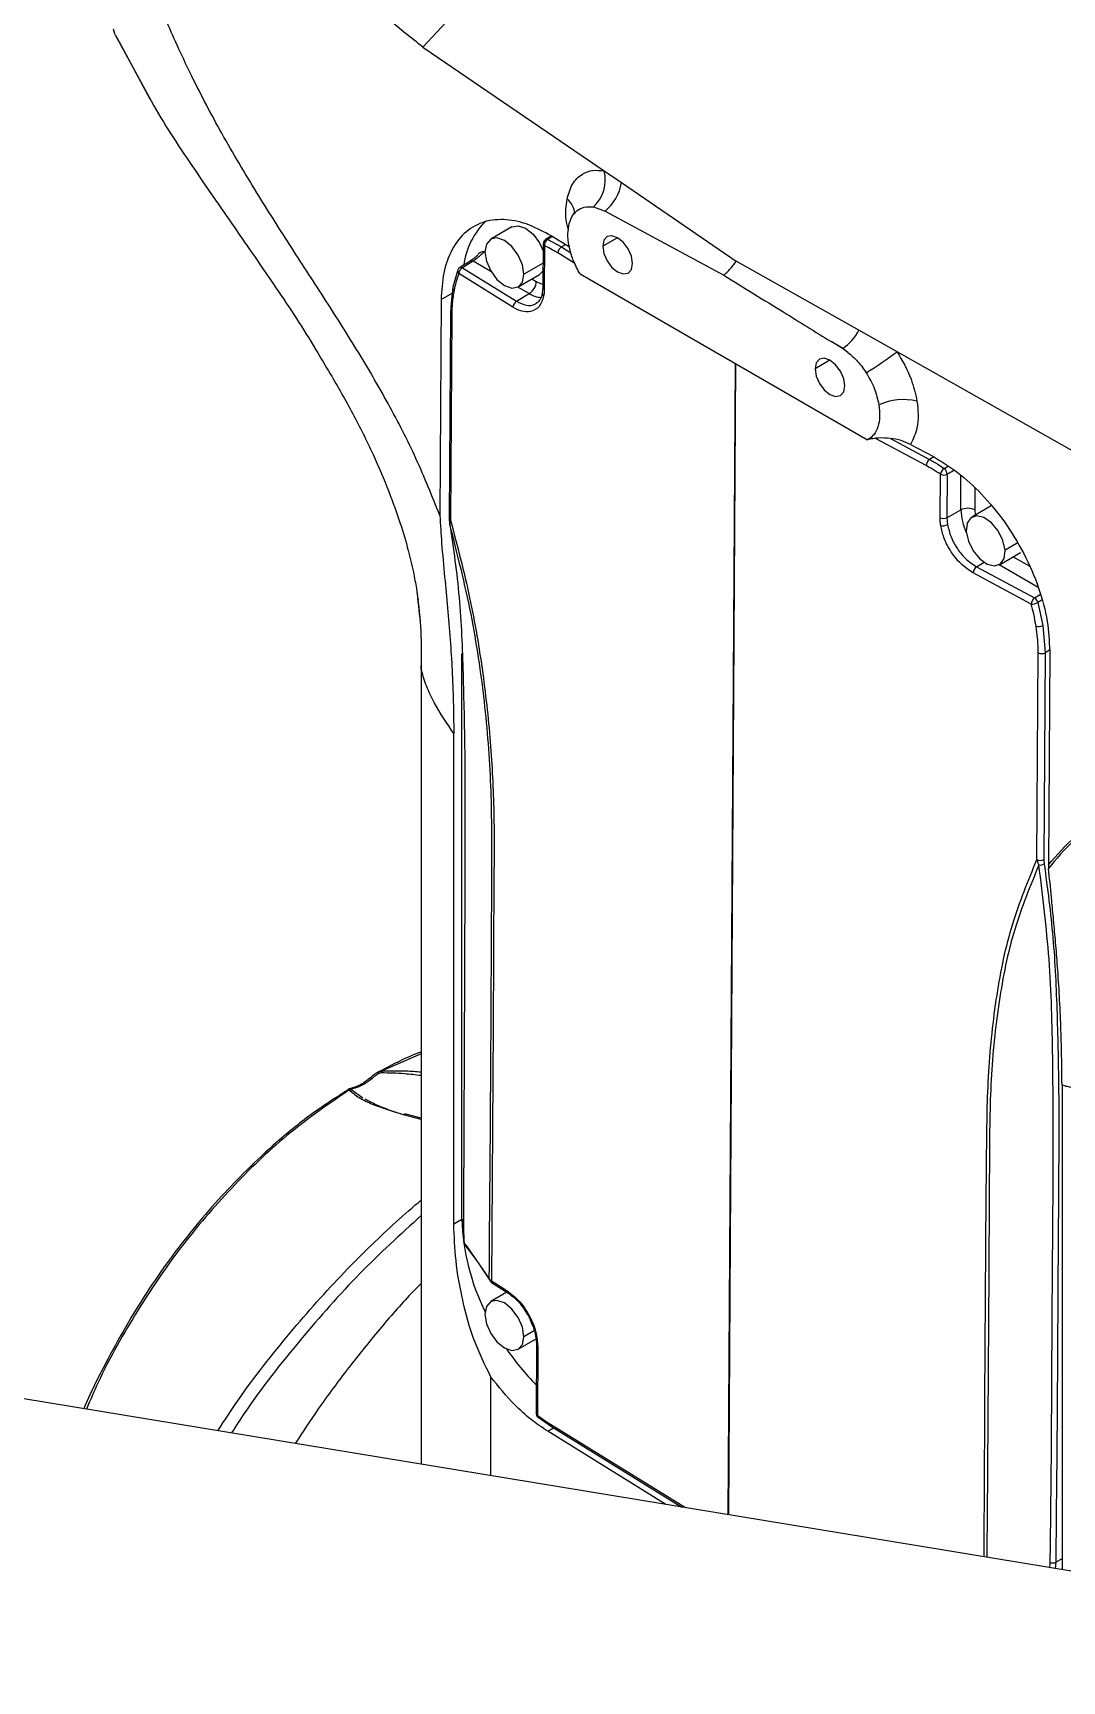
# Model space of a CAD drawing. Header units: millimetres. Extents: x 126 to 938, y 244 to 707.
# Drawn here: x 297.02 to 302.16, y 560.24 to 568.47 of the extents above; entities that cross this region are included whole.
import ezdxf

# ---------------------------------------------------------------- set-up
doc = ezdxf.new("R2010")
doc.units = ezdxf.units.MM

msp = doc.modelspace()

# ---------------------------------------------------------------- linework, layer by layer
at = {"color": 7, "linetype": 'Continuous', "lineweight": 25}
for p, q in [((306.7121, 560.0461), (223.5831, 573.7249)), ((300.9084, 570.4955), (298.9638, 568.4019)), ((297.4261, 568.4637), (297.4168, 568.4916)), ((297.4261, 568.4637), (297.4329, 568.4495)), ((297.4261, 568.4637), (297.6058, 568.1331)), ((297.4337, 568.4499), (297.5993, 568.1433)), ((298.9638, 568.4019), (299.8688, 567.7835)), ((299.8688, 567.7835), (299.9552, 567.7245)), ((299.9552, 567.7245), (300.5284, 567.3328)), ((299.8152, 567.6033), (299.8739, 567.5825)), ((299.8739, 567.5825), (300.4664, 567.2629)), ((299.408, 567.5033), (299.3019, 567.442)), ((299.6047, 567.4578), (299.5759, 567.4401)), ((299.6099, 567.4546), (299.5867, 567.4403)), ((299.5867, 567.4403), (299.6555, 567.403)), ((299.6956, 567.4015), (299.6044, 567.458)), ((299.9363, 567.4496), (299.8621, 567.4067)), ((299.2713, 567.3803), (299.2734, 567.3791)), ((299.5643, 567.4191), (299.5629, 567.2023)), ((299.571, 567.4092), (299.5697, 567.1924)), ((299.7223, 567.3205), (299.6375, 567.3731)), ((299.6747, 567.4145), (299.6555, 567.403)), ((299.6555, 567.403), (299.7031, 567.3735)), ((299.1381, 567.289), (299.1127, 567.2019)), ((299.4132, 567.1022), (299.1429, 567.2698)), ((299.1608, 567.2997), (299.4312, 567.1321)), ((299.3033, 567.2809), (299.2142, 567.3323)), ((299.4394, 567.2039), (299.5454, 567.2651)), ((299.5637, 567.3221), (299.4679, 567.2668)), ((299.5634, 567.2834), (299.5454, 567.2651)), ((299.7484, 567.2682), (301.1849, 566.4389)), ((301.1413, 566.987), (300.5284, 567.3328)), ((299.1127, 567.2019), (299.1053, 567.1246)), ((299.495, 567.1702), (299.438, 567.2031)), ((299.5081, 567.2436), (299.5297, 567.2311)), ((299.5629, 567.2023), (299.56, 567.1716)), ((299.0544, 567.1404), (299.0478, 566.0619)), ((299.0544, 567.1404), (299.1099, 567.1723)), ((299.1053, 567.1246), (299.1007, 567.0771)), ((299.4312, 567.1321), (299.495, 567.1702)), ((299.1007, 567.0771), (299.0945, 566.0488)), ((299.1075, 567.0673), (299.1012, 566.039)), ((301.0596, 566.8956), (301.0026, 566.9308)), ((301.3322, 566.8793), (301.1413, 566.987)), ((301.0596, 566.8956), (301.061, 566.8964)), ((301.0869, 566.8765), (301.061, 566.8964)), ((302.3576, 566.3007), (301.3322, 566.8793)), ((300.4892, 561.0701), (300.5247, 566.8201)), ((300.5259, 566.8194), (300.4905, 561.0699)), ((300.997, 566.8373), (300.9227, 566.7944)), ((301.4773, 566.311), (301.2248, 566.4468)), ((301.299, 566.4465), (301.494, 566.3417)), ((301.4, 566.4169), (301.5136, 566.3558)), ((301.5155, 566.3545), (301.494, 566.3417)), ((301.5675, 566.2968), (301.5869, 566.3079)), ((301.5472, 566.0508), (301.5486, 566.2676)), ((301.583, 566.2676), (301.5816, 566.0508)), ((301.6511, 566.0896), (301.6511, 566.2613)), ((301.7212, 566.1979), (301.7212, 566.0892)), ((301.8023, 566.1097), (301.7061, 566.0541)), ((299.1012, 566.039), (299.0979, 566.0172)), ((301.5816, 566.0508), (301.6511, 566.0896)), ((301.5816, 566.0508), (301.5844, 566.016)), ((301.7212, 566.0892), (301.7232, 566.064)), ((301.8435, 565.816), (301.9496, 565.8772)), ((301.9331, 565.924), (301.8717, 565.8885)), ((301.7293, 565.8054), (301.7667, 565.8278)), ((301.7293, 565.8054), (302.0192, 565.6496)), ((302.038, 565.7022), (301.8422, 565.8152)), ((301.9123, 565.8557), (301.9917, 565.8098)), ((302.0025, 565.6189), (301.7126, 565.7748)), ((298.9341, 565.6705), (298.936, 565.6508)), ((302.0192, 565.6496), (302.0478, 565.6662)), ((302.0551, 565.6381), (302.0358, 565.6268)), ((302.0358, 565.6268), (302.061, 565.5128)), ((302.061, 565.5128), (302.072, 565.3757)), ((299.1585, 562.5461), (299.1585, 565.3726)), ((302.0311, 564.343), (302.0376, 565.3757)), ((302.072, 565.3757), (302.0656, 564.343)), ((302.0947, 565.3884), (302.072, 565.3757)), ((302.095, 565.3851), (302.0884, 564.3158)), ((298.9542, 565.3029), (298.9542, 561.3227)), ((298.9542, 565.3029), (298.9546, 565.2978)), ((298.9546, 565.2977), (298.9546, 561.3226)), ((299.1175, 562.5225), (299.1175, 564.9721)), ((302.0411, 564.316), (302.0311, 564.343)), ((302.0884, 564.3158), (302.0892, 564.2988)), ((298.9542, 563.3717), (298.76, 563.2868)), ((298.6992, 563.2516), (298.6989, 563.2514)), ((298.6082, 563.1919), (298.6636, 563.152)), ((298.6179, 563.2043), (298.6167, 563.2039)), ((302.1565, 563.2159), (302.1565, 560.7957)), ((298.9542, 563.0445), (298.8665, 563.068)), ((298.9542, 563.0503), (298.8796, 563.0702)), ((299.1175, 562.5225), (299.1585, 562.5461)), ((299.1792, 562.4157), (299.2949, 562.2484)), ((299.1836, 562.4047), (299.2317, 562.3397)), ((299.2468, 562.3179), (299.2988, 562.2378)), ((299.3059, 562.2377), (299.383, 562.19)), ((299.3832, 562.1815), (299.3019, 562.1345)), ((299.311, 562.2261), (299.3881, 562.1785)), ((299.5203, 561.9896), (299.4679, 561.9593)), ((299.4394, 561.8964), (299.5265, 561.9467)), ((299.5309, 561.9164), (299.5289, 561.5773)), ((299.5376, 561.9066), (299.5356, 561.5675)), ((299.3035, 561.2652), (299.3035, 561.7571)), ((299.5386, 561.5574), (299.6066, 561.5102)), ((299.5867, 561.487), (299.6164, 561.5041)), ((299.6015, 561.5217), (300.2749, 561.1054)), ((299.6066, 561.5102), (300.2564, 561.1084)), ((300.1773, 561.1214), (299.5867, 561.487)), ((302.1565, 560.8502), (302.1251, 560.8327)), ((302.096, 560.8057), (302.0975, 560.8303)), ((302.1251, 560.8327), (302.1215, 560.8015))]:
    msp.add_line(p, q, dxfattribs=at)
at = {"color": 7, "linetype": 'Continuous', "lineweight": 25, "flags": 128}
for points in [[(299.408, 567.5033), (299.4395, 567.5094), (299.4767, 567.4965), (299.5139, 567.4664), (299.5454, 567.4239), (299.564, 567.3831)], [(299.4679, 567.2668), (299.4605, 567.3141), (299.4394, 567.3626), (299.4078, 567.4052), (299.3706, 567.4352), (299.3334, 567.4482), (299.3019, 567.442), (299.2808, 567.4178), (299.2734, 567.3791)], [(300.0106, 567.321), (300.0049, 567.3571), (299.9888, 567.3942), (299.9647, 567.4267), (299.9363, 567.4496), (299.9079, 567.4595), (299.8838, 567.4548), (299.8677, 567.4363), (299.8621, 567.4067)], [(299.2734, 567.3791), (299.2808, 567.3318), (299.3019, 567.2832), (299.3334, 567.2407), (299.3706, 567.2107), (299.4078, 567.1977), (299.4394, 567.2039), (299.4605, 567.2281), (299.4679, 567.2668)], [(299.8621, 567.4067), (299.8677, 567.3706), (299.8838, 567.3335), (299.9079, 567.301), (299.9363, 567.2781), (299.9647, 567.2682), (299.9888, 567.2729), (300.0049, 567.2914), (300.0106, 567.321)], [(299.1481, 567.3008), (299.1487, 567.3011), (299.1492, 567.3014)], [(299.2142, 567.3323), (299.1843, 567.314), (299.1608, 567.2997)], [(299.5297, 567.2311), (299.5505, 567.2214), (299.563, 567.218)], [(301.061, 566.8964), (301.0283, 566.9157), (301.0026, 566.9308)], [(301.0712, 566.7087), (301.0656, 566.7448), (301.0495, 566.7819), (301.0254, 566.8144), (300.997, 566.8373), (300.9686, 566.8472), (300.9445, 566.8425), (300.9284, 566.824), (300.9227, 566.7944)], [(300.9227, 566.7944), (300.9284, 566.7583), (300.9445, 566.7212), (300.9686, 566.6887), (300.997, 566.6658), (301.0254, 566.6559), (301.0495, 566.6606), (301.0656, 566.6791), (301.0712, 566.7087)], [(301.8717, 565.8885), (301.8612, 565.9367), (301.8375, 565.9846), (301.8043, 566.025), (301.7666, 566.0516), (301.7302, 566.0606), (301.7005, 566.0504), (301.6822, 566.0227), (301.6779, 565.9816)], [(301.6779, 565.9816), (301.6884, 565.9334), (301.7121, 565.8855), (301.7452, 565.8452), (301.7829, 565.8185), (301.8194, 565.8095), (301.8491, 565.8197), (301.8674, 565.8475), (301.8717, 565.8885)], [(298.7102, 563.2496), (298.707, 563.2512), (298.7042, 563.2522), (298.7017, 563.2524), (298.6997, 563.2519), (298.6992, 563.2516)], [(299.4679, 561.9593), (299.4605, 562.0065), (299.4394, 562.0551), (299.4078, 562.0977), (299.3706, 562.1277), (299.3334, 562.1406), (299.3019, 562.1345), (299.2808, 562.1103), (299.2734, 562.0716)], [(299.2734, 562.0716), (299.2808, 562.0243), (299.3019, 561.9757), (299.3334, 561.9332), (299.3706, 561.9032), (299.4078, 561.8902), (299.4394, 561.8964), (299.4605, 561.9206), (299.4679, 561.9593)]]:
    msp.add_lwpolyline(points, dxfattribs=at)
at = {"color": 7, "linetype": 'Continuous', "lineweight": 25}
for centre, radius, start, end in [((299.689, 567.7389), 0.1853, 312.93656, 13.92418), ((299.7254, 567.7616), 0.2327, 309.65508, 350.82072), ((299.6233, 567.5634), 0.099, 2.00724, 52.56771), ((299.5343, 567.2667), 0.3695, 133.36432, 172.986), ((299.5893, 567.4189), 0.025, 121.63119, 179.65638), ((299.6051, 567.4115), 0.0342, 122.47287, 183.7742), ((299.5815, 567.4302), 0.0114, 62.80771, 119.65421), ((299.5764, 567.4201), 0.0122, 184.95047, 243.59747), ((299.675, 567.371), 0.0375, 121.24847, 176.78544), ((299.1551, 567.2831), 0.0181, 161.73629, 227.43508), ((299.1611, 567.2795), 0.025, 121.43918, 158.26226), ((299.1803, 567.2677), 0.0374, 121.21679, 176.80705), ((299.1533, 567.2885), 0.0135, 56.09745, 107.47342), ((299.2069, 567.3223), 0.0124, 54.04678, 117.00778), ((299.1283, 567.1999), 0.0157, 172.89776, 233.47961), ((299.4528, 567.2346), 0.077, 303.22619, 357.35174), ((299.5751, 567.2033), 0.0122, 184.93952, 243.66436), ((299.4506, 567.1001), 0.0374, 121.21859, 176.79686), ((299.5629, 567.2784), 0.1277, 237.88111, 266.03306), ((299.5753, 567.1695), 0.0154, 172.35432, 234.09387), ((299.1122, 567.0777), 0.0114, 179.82914, 245.5486), ((300.9316, 567.0919), 0.2344, 303.49261, 333.40437), ((300.9032, 566.6434), 0.2968, 51.76289, 58.19426), ((299.8784, 568.8568), 2.4544, 301.98737, 306.32234), ((301.3636, 566.35), 0.2908, 76.44025, 114.79188), ((301.517, 566.3092), 0.0398, 125.32243, 177.3825), ((301.5932, 566.2593), 0.0454, 124.4182, 169.51844), ((301.5429, 566.2651), 0.0402, 3.64542, 52.15127), ((301.5657, 566.3026), 0.039, 243.84022, 296.25901), ((299.1066, 566.0499), 0.0122, 184.97315, 243.63073), ((299.1086, 566.0223), 0.0119, 176.80922, 205.30625), ((301.5644, 566.0858), 0.039, 243.82229, 296.25709), ((301.6858, 566.0207), 0.0771, 62.66666, 116.75839), ((301.9311, 566.098), 0.2801, 181.72888, 205.52172), ((301.5617, 566.0585), 0.0482, 256.36122, 298.10103), ((301.7523, 565.773), 0.0398, 125.31487, 177.38536), ((302.0422, 565.6171), 0.0398, 125.31487, 177.38536), ((302.0053, 565.681), 0.0621, 267.38516, 299.35034), ((301.9971, 565.6161), 0.0401, 15.52666, 56.52184), ((302.0383, 565.5553), 0.0482, 256.37001, 298.10211), ((302.0548, 565.4107), 0.039, 243.83199, 296.26724), ((302.0483, 564.378), 0.039, 243.84062, 296.24869), ((302.0466, 564.351), 0.0354, 261.18286, 305.28054), ((298.7778, 563.2739), 0.022, 144.0988, 171.4142), ((298.6025, 563.1683), 0.0243, 76.31546, 110.15803), ((298.6215, 563.1901), 0.0146, 59.71066, 104.31175), ((298.8757, 563.0543), 0.0165, 76.14659, 123.67103), ((300.2689, 562.5781), 1.1108, 181.64589, 206.41616), ((299.1726, 562.5419), 0.00912, 141.01154, 219.58004), ((299.1728, 562.4323), 0.00548, 173.00308, 231.38217), ((299.1923, 562.4337), 0.025, 184.18331, 219.61511), ((299.1854, 562.4279), 0.016, 179.62273, 224.48925), ((299.1941, 562.4153), 0.015, 178.22588, 225.06765), ((299.3106, 562.2481), 0.0157, 179.04398, 220.66885), ((299.3187, 562.2365), 0.0129, 174.52529, 233.3531), ((299.3959, 562.1888), 0.013, 174.68277, 232.00949), ((299.5428, 561.9173), 0.0118, 182.49216, 244.36683), ((300.4401, 562.6221), 1.2827, 214.39084, 224.78725), ((299.5539, 561.5772), 0.025, 179.6693, 232.35999), ((299.541, 561.5784), 0.0122, 184.97937, 243.62452), ((299.5459, 561.5651), 0.0106, 166.67331, 226.55754), ((299.6143, 561.5205), 0.0129, 174.56747, 233.33559), ((302.108, 560.8687), 0.0398, 254.73841, 295.36858)]:
    msp.add_arc(centre, radius, start, end, dxfattribs=at)
for points, knots in [([(298.133, 567.6744), (298.0738, 567.7728), (297.9593, 567.9631), (297.8098, 568.2484), (297.6843, 568.5209), (297.5837, 568.7738), (297.501, 569.013), (297.4355, 569.2316), (297.3826, 569.4341), (297.3414, 569.6141), (297.3069, 569.7843), (297.2766, 569.9531), (297.2554, 570.0886), (297.2411, 570.1893), (297.2325, 570.2534), (297.2271, 570.2962), (297.2245, 570.3175)], [0, 0, 0, 0, 0.122123, 0.236336, 0.342573, 0.441293, 0.525874, 0.611771, 0.684168, 0.748595, 0.80817, 0.868992, 0.931097, 0.954183, 0.977151, 1, 1, 1, 1]), ([(298.9638, 568.4019), (298.9056, 568.4466), (298.7796, 568.5433), (298.6124, 568.7354), (298.4553, 568.9667), (298.3326, 569.2094), (298.2442, 569.4438), (298.1875, 569.6556), (298.1532, 569.8557), (298.1494, 569.9845), (298.1476, 570.0453)], [0, 0, 0, 0, 0.11582, 0.250787, 0.400552, 0.557474, 0.679749, 0.796341, 0.903809, 1, 1, 1, 1]), ([(297.6058, 568.1331), (297.6065, 568.1318), (297.6671, 568.0203), (297.8071, 567.8109), (298.0191, 567.5043), (298.2299, 567.2001), (298.3917, 566.9562), (298.4763, 566.8094), (298.4996, 566.769)], [0, 0, 0, 0, 0.002645, 0.233519, 0.46212, 0.688547, 0.91409, 1, 1, 1, 1]), ([(299.6835, 567.642), (299.6906, 567.6679), (299.704, 567.7168), (299.7535, 567.7684), (299.8125, 567.7894), (299.8497, 567.7855), (299.8688, 567.7835)], [0, 0, 0, 0, 0.304206, 0.575227, 0.782176, 1, 1, 1, 1]), ([(299.0478, 566.0619), (299.0096, 566.1572), (298.9331, 566.3479), (298.7911, 566.6233), (298.6349, 566.8903), (298.4677, 567.1532), (298.2978, 567.4122), (298.1874, 567.5878), (298.133, 567.6744)], [0, 0, 0, 0, 0.165664, 0.33171, 0.49979, 0.665007, 0.834839, 1, 1, 1, 1]), ([(299.6901, 567.4863), (299.6854, 567.5041), (299.672, 567.5551), (299.679, 567.6078), (299.6835, 567.642)], [0, 0, 0, 0, 0.349932, 1, 1, 1, 1]), ([(299.6917, 567.5088), (299.6958, 567.524), (299.7037, 567.5531), (299.7319, 567.5868), (299.7713, 567.606), (299.7997, 567.6042), (299.8152, 567.6033)], [0, 0, 0, 0, 0.270223, 0.514941, 0.736401, 1, 1, 1, 1]), ([(299.6044, 567.458), (299.568, 567.4782), (299.4975, 567.5173), (299.3826, 567.5446), (299.2712, 567.536), (299.1727, 567.4829), (299.1022, 567.3899), (299.0615, 567.2709), (299.0569, 567.1849), (299.0544, 567.1404)], [0, 0, 0, 0, 0.151095, 0.292662, 0.423324, 0.549235, 0.687276, 0.838281, 1, 1, 1, 1]), ([(299.7484, 567.2682), (299.7368, 567.2895), (299.7152, 567.3294), (299.6955, 567.3927), (299.6853, 567.4523), (299.6896, 567.4909), (299.6917, 567.5088)], [0, 0, 0, 0, 0.28764, 0.539036, 0.786336, 1, 1, 1, 1]), ([(299.2426, 567.37), (299.2418, 567.3689), (299.238, 567.3643), (299.2306, 567.357), (299.221, 567.3479), (299.2113, 567.3399), (299.2045, 567.3354), (299.2013, 567.3333)], [0, 0, 0, 0, 0.075553, 0.319638, 0.56247, 0.791758, 1, 1, 1, 1]), ([(299.2713, 567.3803), (299.2677, 567.3769), (299.2595, 567.3691), (299.2485, 567.359), (299.2383, 567.3502), (299.23, 567.3435), (299.2221, 567.3374), (299.2167, 567.334), (299.2142, 567.3323)], [0, 0, 0, 0, 0.19911, 0.452253, 0.599586, 0.743629, 0.878789, 1, 1, 1, 1]), ([(299.2713, 567.3803), (299.2649, 567.3791), (299.255, 567.3772), (299.245, 567.3728), (299.2429, 567.3699), (299.2428, 567.3698)], [0, 0, 0, 0, 0.650026, 0.99257, 1, 1, 1, 1]), ([(299.6375, 567.3731), (299.6252, 567.3805), (299.6035, 567.3935), (299.5808, 567.4045), (299.571, 567.4092)], [0, 0, 0, 0, 0.568814, 1, 1, 1, 1]), ([(299.1429, 567.2698), (299.1375, 567.255), (299.1277, 567.228), (299.1216, 567.2), (299.1189, 567.1873)], [0, 0, 0, 0, 0.547932, 1, 1, 1, 1]), ([(299.2026, 567.334), (299.1946, 567.3291), (299.1768, 567.3182), (299.159, 567.3073), (299.1493, 567.3014)], [0, 0, 0, 0, 0.452497, 1, 1, 1, 1]), ([(300.4664, 567.2629), (300.4799, 567.2748), (300.5034, 567.2957), (300.5209, 567.3217), (300.5284, 567.3328)], [0, 0, 0, 0, 0.573804, 1, 1, 1, 1]), ([(300.4664, 567.2629), (300.5664, 567.2008), (300.7451, 567.09), (300.9239, 566.9794), (301.0026, 566.9308)], [0, 0, 0, 0, 0.560163, 1, 1, 1, 1]), ([(299.1189, 567.1873), (299.1153, 567.1656), (299.1088, 567.1258), (299.1079, 567.0855), (299.1075, 567.0673)], [0, 0, 0, 0, 0.546064, 1, 1, 1, 1]), ([(299.5697, 567.1924), (299.5695, 567.1856), (299.5691, 567.1737), (299.5671, 567.162), (299.5663, 567.157)], [0, 0, 0, 0, 0.574034, 1, 1, 1, 1]), ([(299.5663, 567.157), (299.561, 567.1388), (299.5508, 567.104), (299.5041, 567.0758), (299.4549, 567.08), (299.4277, 567.0945), (299.4132, 567.1022)], [0, 0, 0, 0, 0.279548, 0.534341, 0.75333, 1, 1, 1, 1]), ([(299.4312, 567.1321), (299.4473, 567.1239), (299.4742, 567.1101), (299.5141, 567.1093), (299.5277, 567.1216), (299.5319, 567.1254)], [0, 0, 0, 0, 0.5021611, 0.8436898, 1, 1, 1, 1]), ([(299.56, 567.1716), (299.5574, 567.1605), (299.5526, 567.1403), (299.537, 567.1268), (299.5301, 567.1207)], [0, 0, 0, 0, 0.550372, 1, 1, 1, 1]), ([(301.0869, 566.8765), (301.1037, 566.862), (301.1384, 566.832), (301.1648, 566.7944), (301.1785, 566.7751)], [0, 0, 0, 0, 0.48325, 1, 1, 1, 1]), ([(301.3322, 566.8793), (301.3584, 566.8348), (301.404, 566.7574), (301.4235, 566.6699), (301.4318, 566.6328)], [0, 0, 0, 0, 0.574866, 1, 1, 1, 1]), ([(298.5007, 566.7696), (298.5384, 566.7043), (298.6144, 566.5725), (298.7116, 566.376), (298.7907, 566.1918), (298.8486, 566.0316), (298.8887, 565.8967), (298.9145, 565.7878), (298.93, 565.7047), (298.9364, 565.6579), (298.939, 565.6387)], [0, 0, 0, 0, 0.18522, 0.373985, 0.538239, 0.677524, 0.792462, 0.883914, 0.952437, 1, 1, 1, 1]), ([(301.1785, 566.7751), (301.1937, 566.7485), (301.2227, 566.6979), (301.2355, 566.641), (301.2416, 566.6141)], [0, 0, 0, 0, 0.52526, 1, 1, 1, 1]), ([(301.2416, 566.6141), (301.2438, 566.5947), (301.2479, 566.558), (301.2396, 566.5073), (301.2202, 566.4641), (301.1967, 566.4473), (301.1849, 566.4389)], [0, 0, 0, 0, 0.2967402, 0.5638682, 0.7823665, 1, 1, 1, 1]), ([(301.4318, 566.6328), (301.4367, 566.5872), (301.4447, 566.5118), (301.4127, 566.4439), (301.4, 566.4169)], [0, 0, 0, 0, 0.603402, 1, 1, 1, 1]), ([(301.4, 566.4169), (301.3845, 566.4239), (301.3519, 566.4384), (301.2974, 566.4481), (301.2496, 566.4498), (301.2116, 566.4462), (301.1935, 566.4412), (301.1849, 566.4389)], [0, 0, 0, 0, 0.230847, 0.483372, 0.745168, 0.879839, 1, 1, 1, 1]), ([(301.5136, 566.3558), (301.5543, 566.331), (301.6418, 566.2776), (301.7608, 566.1664), (301.8731, 566.0304), (301.9696, 565.8728), (302.0414, 565.7056), (302.0868, 565.5413), (302.0924, 565.4346), (302.095, 565.3851)], [0, 0, 0, 0, 0.121176, 0.260181, 0.412145, 0.56908, 0.728668, 0.874182, 1, 1, 1, 1]), ([(301.5486, 566.2676), (301.5354, 566.2763), (301.5122, 566.2917), (301.4878, 566.3052), (301.4773, 566.311)], [0, 0, 0, 0, 0.56677, 1, 1, 1, 1]), ([(301.494, 566.3417), (301.5079, 566.3339), (301.533, 566.3199), (301.5569, 566.3039), (301.5675, 566.2968)], [0, 0, 0, 0, 0.5533477, 1, 1, 1, 1]), ([(301.6178, 566.2876), (301.6162, 566.2867), (301.6046, 566.28), (301.593, 566.2734), (301.583, 566.2676)], [0, 0, 0, 0, 0.139279, 1, 1, 1, 1]), ([(299.0478, 566.0619), (299.0506, 566.0159), (299.057, 565.9129), (299.0713, 565.7593), (299.0868, 565.5988), (299.1, 565.4438), (299.11, 565.2879), (299.1158, 565.1311), (299.1169, 565.0257), (299.1175, 564.9721)], [0, 0, 0, 0, 0.12651, 0.283333, 0.423805, 0.569228, 0.71044, 0.852844, 1, 1, 1, 1]), ([(299.0945, 566.0488), (299.0945, 566.0448), (299.0946, 566.0361), (299.096, 566.0275), (299.0967, 566.023)], [0, 0, 0, 0, 0.46553, 1, 1, 1, 1]), ([(299.1012, 566.039), (299.135, 565.9101), (299.2013, 565.6575), (299.2651, 565.2788), (299.3048, 564.9123), (299.3214, 564.5565), (299.3173, 564.2081), (299.3144, 563.4362), (299.3097, 562.7795), (299.3059, 562.2377)], [0, 0, 0, 0, 0.104524, 0.204982, 0.301128, 0.393891, 0.484371, 0.574646, 1, 1, 1, 1]), ([(301.5504, 566.0116), (301.5493, 566.0191), (301.5475, 566.0321), (301.5473, 566.0452), (301.5472, 566.0508)], [0, 0, 0, 0, 0.570575, 1, 1, 1, 1]), ([(299.2949, 562.2484), (299.3002, 562.9339), (299.3066, 563.7548), (299.3085, 564.7168), (299.2742, 565.1391), (299.21, 565.5764), (299.1358, 565.8683), (299.0979, 566.0172)], [0, 0, 0, 0, 0.543065, 0.650387, 0.761628, 0.878312, 1, 1, 1, 1]), ([(299.0979, 566.0172), (299.1155, 565.8961), (299.1514, 565.6488), (299.1644, 565.269), (299.1737, 564.8806), (299.1733, 564.4874), (299.1713, 563.7055), (299.1681, 563.0548), (299.1656, 562.5361)], [0, 0, 0, 0, 0.105282, 0.215025, 0.326767, 0.439857, 0.553417, 1, 1, 1, 1]), ([(301.7126, 565.7748), (301.6915, 565.789), (301.6457, 565.8197), (301.5984, 565.8832), (301.5647, 565.9487), (301.555, 565.9915), (301.5504, 566.0116)], [0, 0, 0, 0, 0.256722, 0.556249, 0.791047, 1, 1, 1, 1]), ([(301.5844, 566.016), (301.5894, 565.9952), (301.5998, 565.9516), (301.6324, 565.8945), (301.6743, 565.8421), (301.7104, 565.8181), (301.7293, 565.8054)], [0, 0, 0, 0, 0.242015, 0.508783, 0.741989, 1, 1, 1, 1]), ([(298.9339, 565.6754), (298.9416, 565.611), (298.9559, 565.4903), (298.9555, 565.3688), (298.9553, 565.3122)], [0, 0, 0, 0, 0.5340149, 1, 1, 1, 1]), ([(298.936, 565.6508), (298.9426, 565.5962), (298.9567, 565.4789), (298.9553, 565.3609), (298.9546, 565.2978)], [0, 0, 0, 0, 0.465864, 1, 1, 1, 1]), ([(302.027, 565.5085), (302.0233, 565.5291), (302.0167, 565.5662), (302.0069, 565.6027), (302.0025, 565.6189)], [0, 0, 0, 0, 0.553614, 1, 1, 1, 1]), ([(302.0376, 565.3757), (302.0371, 565.4002), (302.0362, 565.4446), (302.0298, 565.4887), (302.027, 565.5085)], [0, 0, 0, 0, 0.549435, 1, 1, 1, 1]), ([(298.9546, 565.2978), (298.9541, 565.3021), (298.9535, 565.3071), (298.9555, 565.3116), (298.9558, 565.3121)], [0, 0, 0, 0, 0.8737973, 1, 1, 1, 1]), ([(298.9563, 565.2881), (298.956, 565.2897), (298.9554, 565.2929), (298.9548, 565.2962), (298.9546, 565.2978)], [0, 0, 0, 0, 0.500256, 1, 1, 1, 1]), ([(299.1175, 564.9721), (299.0835, 565.023), (299.0331, 565.0983), (298.9801, 565.2052), (298.9642, 565.2608), (298.9563, 565.2881)], [0, 0, 0, 0, 0.514854, 0.7616, 1, 1, 1, 1]), ([(302.0884, 564.3158), (302.1312, 564.366), (302.2068, 564.4548), (302.3045, 564.5181), (302.3468, 564.5456)], [0, 0, 0, 0, 0.566229, 1, 1, 1, 1]), ([(302.3476, 564.5335), (302.2996, 564.5015), (302.2017, 564.4362), (302.1272, 564.3452), (302.0892, 564.2988)], [0, 0, 0, 0, 0.490021, 1, 1, 1, 1]), ([(301.7674, 560.8598), (301.7704, 561.5337), (301.7739, 562.3413), (301.7839, 563.2779), (301.8253, 563.6597), (301.8973, 564.0186), (301.9875, 564.2373), (302.0311, 564.343)], [0, 0, 0, 0, 0.575184, 0.689188, 0.798601, 0.902613, 1, 1, 1, 1]), ([(302.0411, 564.316), (301.9974, 564.2098), (301.9067, 563.9894), (301.8355, 563.6267), (301.7959, 563.2396), (301.7935, 562.8367), (301.7895, 562.041), (301.7847, 561.3807), (301.7809, 560.8576)], [0, 0, 0, 0, 0.098436, 0.20439, 0.316078, 0.432569, 0.550429, 1, 1, 1, 1]), ([(302.0975, 560.8303), (302.0996, 560.999), (302.1037, 561.3362), (302.1061, 561.8419), (302.109, 562.3472), (302.1137, 562.8512), (302.1115, 563.3505), (302.0998, 563.8396), (302.0604, 564.1592), (302.0411, 564.316)], [0, 0, 0, 0, 0.145127, 0.28997, 0.434813, 0.579677, 0.723344, 0.864213, 1, 1, 1, 1]), ([(302.0656, 564.343), (302.0656, 564.339), (302.0657, 564.332), (302.0666, 564.325), (302.067, 564.3221)], [0, 0, 0, 0, 0.57129, 1, 1, 1, 1]), ([(302.067, 564.3221), (302.0834, 564.1994), (302.1167, 563.9501), (302.1328, 563.5688), (302.1412, 563.1798), (302.1397, 562.7861), (302.1358, 562.263), (302.1328, 561.6117), (302.1277, 561.0925), (302.1251, 560.8327)], [0, 0, 0, 0, 0.1062623, 0.2158862, 0.3275336, 0.4405555, 0.5540106, 0.776821, 1, 1, 1, 1]), ([(302.1565, 563.2159), (302.1559, 563.272), (302.1547, 563.3756), (302.1502, 563.5299), (302.1431, 563.6772), (302.1338, 563.8159), (302.1236, 563.9407), (302.1137, 564.0498), (302.1021, 564.1685), (302.094, 564.2503), (302.0892, 564.2988)], [0, 0, 0, 0, 0.154928, 0.286238, 0.426762, 0.562492, 0.670344, 0.77282, 0.865337, 1, 1, 1, 1]), ([(298.9542, 563.3811), (298.9487, 563.3792), (298.8723, 563.3523), (298.801, 563.313), (298.7348, 563.2765)], [0, 0, 0, 0, 0.071228, 1, 1, 1, 1]), ([(298.6988, 563.2513), (298.6854, 563.2405), (298.6608, 563.2206), (298.6313, 563.2094), (298.6179, 563.2042)], [0, 0, 0, 0, 0.544165, 1, 1, 1, 1]), ([(298.7102, 563.2496), (298.697, 563.239), (298.6723, 563.2191), (298.6427, 563.2079), (298.6289, 563.2027)], [0, 0, 0, 0, 0.535594, 1, 1, 1, 1]), ([(298.7388, 563.2814), (298.7346, 563.2788), (298.7266, 563.274), (298.7162, 563.2659), (298.7071, 563.2586), (298.7017, 563.2538), (298.6991, 563.2516)], [0, 0, 0, 0, 0.2992853, 0.5635992, 0.7969146, 1, 1, 1, 1]), ([(298.756, 563.2772), (298.754, 563.277), (298.7496, 563.2765), (298.7411, 563.273), (298.7274, 563.2645), (298.7171, 563.2556), (298.7102, 563.2496)], [0, 0, 0, 0, 0.1118202, 0.2448157, 0.4995388, 1, 1, 1, 1]), ([(298.7339, 563.2779), (298.7355, 563.2791), (298.74, 563.2825), (298.7488, 563.2861), (298.7562, 563.2866), (298.76, 563.2868)], [0, 0, 0, 0, 0.211638, 0.595322, 1, 1, 1, 1]), ([(298.9542, 563.2637), (298.9266, 563.267), (298.8608, 563.2748), (298.7945, 563.2763), (298.756, 563.2772)], [0, 0, 0, 0, 0.419169, 1, 1, 1, 1]), ([(298.76, 563.2868), (298.7995, 563.2877), (298.8643, 563.2892), (298.9289, 563.2844), (298.9542, 563.2826)], [0, 0, 0, 0, 0.609096, 1, 1, 1, 1]), ([(298.5894, 563.1929), (298.5313, 563.1557), (298.4077, 563.0766), (298.2403, 562.9397), (298.0887, 562.7993), (297.9536, 562.6587), (297.8285, 562.5159), (297.7078, 562.3622), (297.5958, 562.2012), (297.4885, 562.0293), (297.3796, 561.8315), (297.3058, 561.6869), (297.2698, 561.6028), (297.2686, 561.6)], [0, 0, 0, 0, 0.098601, 0.209576, 0.308493, 0.393789, 0.488156, 0.579729, 0.672998, 0.7683, 0.869304, 0.995707, 1, 1, 1, 1]), ([(298.5941, 563.1911), (298.4943, 563.1225), (298.2905, 562.9824), (298.0181, 562.7204), (297.7607, 562.4264), (297.5342, 562.093), (297.3751, 561.8133), (297.3012, 561.6421), (297.2821, 561.5978)], [0, 0, 0, 0, 0.173382, 0.353939, 0.539981, 0.732767, 0.930849, 1, 1, 1, 1]), ([(298.5941, 563.1911), (298.5929, 563.1917), (298.5913, 563.1926), (298.587, 563.1943), (298.5882, 563.194), (298.5887, 563.1939)], [0, 0, 0, 0, 0.668617, 0.879252, 1, 1, 1, 1]), ([(298.6168, 563.2039), (298.6135, 563.2029), (298.6075, 563.2009), (298.5992, 563.1981), (298.5926, 563.1962), (298.5891, 563.1947), (298.5877, 563.1941)], [0, 0, 0, 0, 0.330904, 0.621384, 0.853403, 1, 1, 1, 1]), ([(298.8665, 563.068), (298.8142, 563.0837), (298.7386, 563.1065), (298.6461, 563.148), (298.6107, 563.1773), (298.5941, 563.1911)], [0, 0, 0, 0, 0.5438889, 0.786573, 1, 1, 1, 1]), ([(298.6289, 563.2027), (298.6235, 563.2011), (298.6165, 563.1991), (298.6082, 563.1968), (298.6066, 563.1936), (298.6076, 563.1925), (298.6082, 563.1919)], [0, 0, 0, 0, 0.6459872, 0.8463994, 0.9135026, 1, 1, 1, 1]), ([(298.6731, 563.1473), (298.6925, 563.1373), (298.7362, 563.1148), (298.8018, 563.0896), (298.8478, 563.075), (298.8679, 563.0686)], [0, 0, 0, 0, 0.3117627, 0.7000253, 1, 1, 1, 1]), ([(302.8768, 563.0603), (302.8182, 563.0689), (302.6951, 563.087), (302.5156, 563.1244), (302.334, 563.1675), (302.2169, 563.1995), (302.1565, 563.2159)], [0, 0, 0, 0, 0.2407025, 0.5063127, 0.7455007, 1, 1, 1, 1]), ([(302.8768, 563.0603), (302.8074, 563.0707), (302.6698, 563.0914), (302.4293, 563.143), (302.2596, 563.1884), (302.1565, 563.2159)], [0, 0, 0, 0, 0.2853408, 0.5660436, 1, 1, 1, 1]), ([(297.9389, 561.4898), (297.9727, 561.5415), (298.0839, 561.7113), (298.2944, 561.9772), (298.5157, 562.2272), (298.6911, 562.4037), (298.8138, 562.5189), (298.9014, 562.598), (298.9492, 562.6371), (298.9542, 562.6412)], [0, 0, 0, 0, 0.1203235, 0.3952802, 0.6594563, 0.7702791, 0.879716, 0.9874198, 1, 1, 1, 1]), ([(298.9542, 562.5641), (298.8511, 562.4699), (298.6384, 562.2754), (298.3475, 561.9437), (298.1341, 561.6756), (298.0292, 561.5129), (298.007, 561.4785)], [0, 0, 0, 0, 0.289764, 0.598094, 0.915083, 1, 1, 1, 1]), ([(299.3035, 561.7571), (299.2736, 561.8178), (299.2129, 561.9407), (299.1602, 562.1387), (299.1249, 562.3333), (299.1199, 562.4615), (299.1175, 562.5225)], [0, 0, 0, 0, 0.255081, 0.516121, 0.770036, 1, 1, 1, 1]), ([(299.1635, 562.5431), (299.1636, 562.5268), (299.1637, 562.4901), (299.1661, 562.4534), (299.1674, 562.433)], [0, 0, 0, 0, 0.442474, 1, 1, 1, 1]), ([(299.1656, 562.5361), (299.1657, 562.5163), (299.166, 562.4803), (299.1683, 562.4443), (299.1694, 562.428)], [0, 0, 0, 0, 0.5483, 1, 1, 1, 1]), ([(299.1694, 562.428), (299.1712, 562.4258), (299.1746, 562.4217), (299.1778, 562.4176), (299.1792, 562.4157)], [0, 0, 0, 0, 0.554897, 1, 1, 1, 1]), ([(299.174, 562.4167), (299.1754, 562.415), (299.1787, 562.411), (299.1819, 562.4069), (299.1836, 562.4047)], [0, 0, 0, 0, 0.446809, 1, 1, 1, 1]), ([(299.2949, 562.2484), (299.2963, 562.2464), (299.2993, 562.2421), (299.3036, 562.2392), (299.3059, 562.2377)], [0, 0, 0, 0, 0.468578, 1, 1, 1, 1]), ([(299.2969, 562.2405), (299.2986, 562.2379), (299.3023, 562.2322), (299.3079, 562.2283), (299.311, 562.2261)], [0, 0, 0, 0, 0.4522154, 1, 1, 1, 1]), ([(298.9542, 562.2247), (298.9378, 562.2083), (298.8648, 562.1354), (298.7441, 561.9942), (298.5885, 561.8024), (298.448, 561.6124), (298.3633, 561.4839), (298.3252, 561.4262)], [0, 0, 0, 0, 0.068376, 0.304006, 0.546736, 0.796196, 1, 1, 1, 1]), ([(299.383, 562.19), (299.4055, 562.1723), (299.4553, 562.1332), (299.502, 562.0553), (299.5322, 561.9773), (299.5359, 561.9287), (299.5376, 561.9066)], [0, 0, 0, 0, 0.2555214, 0.5647556, 0.8017746, 1, 1, 1, 1]), ([(299.3881, 562.1785), (299.4075, 562.1638), (299.4464, 562.1343), (299.4719, 562.0927), (299.4846, 562.0718)], [0, 0, 0, 0, 0.499288, 1, 1, 1, 1]), ([(299.4846, 562.0718), (299.4863, 562.0696), (299.4929, 562.0607), (299.4963, 562.05), (299.4988, 562.042)], [0, 0, 0, 0, 0.253623, 1, 1, 1, 1]), ([(299.4988, 562.042), (299.507, 562.0248), (299.5257, 561.9851), (299.529, 561.9412), (299.5309, 561.9164)], [0, 0, 0, 0, 0.434901, 1, 1, 1, 1]), ([(299.5867, 561.487), (299.5587, 561.506), (299.5004, 561.5454), (299.4029, 561.6339), (299.3417, 561.7097), (299.3035, 561.7571)], [0, 0, 0, 0, 0.257956, 0.536563, 1, 1, 1, 1]), ([(299.5356, 561.5675), (299.5477, 561.5584), (299.5691, 561.5423), (299.5917, 561.528), (299.6015, 561.5217)], [0, 0, 0, 0, 0.567729, 1, 1, 1, 1])]:
    msp.add_open_spline(points, degree=3, knots=knots, dxfattribs=at)

doc.saveas('drawing.dxf')
